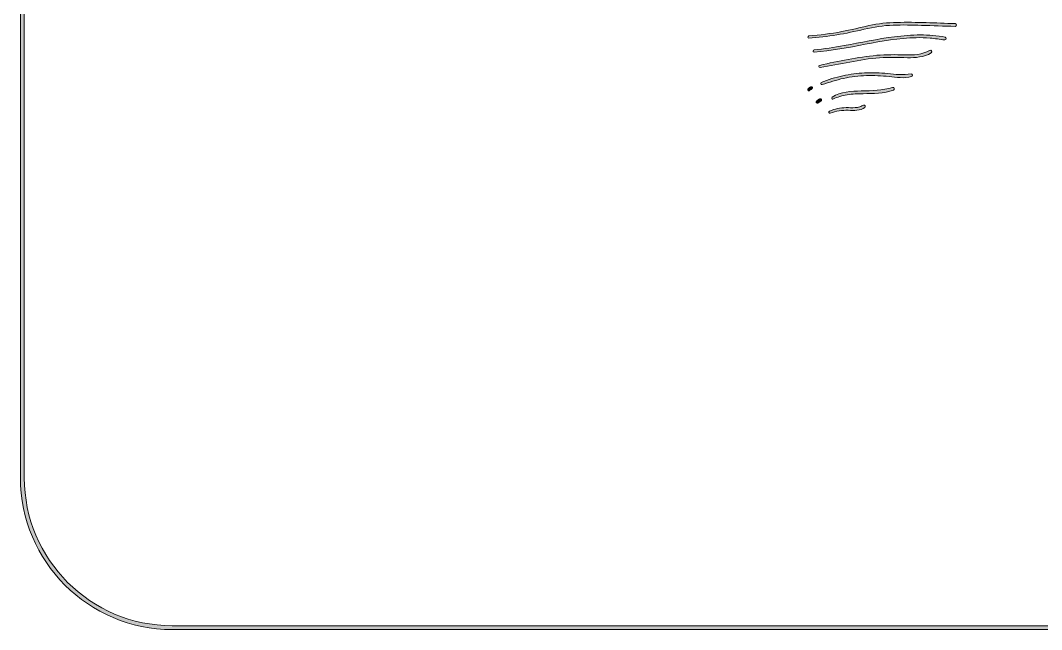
# Model space of a CAD drawing. Header units: millimetres. Extents: x 136 to 303, y 27 to 260.
# Drawn here: x 136 to 205.1, y 27.1 to 68.3 of the extents above; entities that cross this region are included whole.
import ezdxf

# ---------------------------------------------------------------- set-up
doc = ezdxf.new("R2010")
doc.units = ezdxf.units.MM
doc.header["$MEASUREMENT"] = 0
doc.layers.add('Layer 8', color=7, linetype='Continuous', lineweight=0)

msp = doc.modelspace()

# ---------------------------------------------------------------- hatches: boundary and pattern name
at = {"layer": 'Layer 8', "true_color": 0x222323, "transparency": 33554687}
h = msp.add_hatch(color=250, dxfattribs=at)
h.dxf.hatch_style = 2
edge = h.paths.add_edge_path()
edge.add_spline(control_points=[(303.08, 37.385), (303.08, 31.872), (298.594, 27.386), (293.081, 27.386), (293.081, 27.386), (146.269, 27.386), (146.269, 27.386), (140.755, 27.386), (136.27, 31.872), (136.27, 37.385), (136.27, 37.385), (136.27, 249.966), (136.27, 249.966), (136.27, 255.48), (140.755, 259.965), (146.269, 259.965), (146.269, 259.965), (293.081, 259.965), (293.081, 259.965), (298.594, 259.965), (303.08, 255.48), (303.08, 249.966), (303.08, 249.966), (303.08, 37.385), (303.08, 37.385)], knot_values=[0, 0, 0, 0, 1, 1, 1, 2, 2, 2, 3, 3, 3, 4, 4, 4, 5, 5, 5, 6, 6, 6, 7, 7, 7, 8, 8, 8, 8], degree=3, periodic=0)
edge = h.paths.add_edge_path()
edge.add_spline(control_points=[(293.081, 260.228), (293.081, 260.228), (146.269, 260.228), (146.269, 260.228), (140.611, 260.228), (136.007, 255.625), (136.007, 249.966), (136.007, 249.966), (136.007, 37.385), (136.007, 37.385), (136.007, 31.727), (140.611, 27.124), (146.269, 27.124), (146.269, 27.124), (293.081, 27.124), (293.081, 27.124), (298.739, 27.124), (303.342, 31.727), (303.342, 37.385), (303.342, 37.385), (303.342, 249.966), (303.342, 249.966), (303.342, 255.625), (298.739, 260.228), (293.081, 260.228)], knot_values=[0, 0, 0, 0, 1, 1, 1, 2, 2, 2, 3, 3, 3, 4, 4, 4, 5, 5, 5, 6, 6, 6, 7, 7, 7, 8, 8, 8, 8], degree=3, periodic=0)
h = msp.add_hatch(color=250, dxfattribs=at)
h.dxf.hatch_style = 2
edge = h.paths.add_edge_path()
edge.add_spline(control_points=[(199.222, 68.101), (197.915, 68.136), (196.602, 68.212), (195.295, 68.181), (194.655, 68.165), (194.019, 68.104), (193.393, 67.966), (192.782, 67.831), (192.179, 67.67), (191.563, 67.556), (190.823, 67.42), (190.077, 67.326), (189.327, 67.265), (189.239, 67.257), (189.237, 67.12), (189.327, 67.125), (190.599, 67.196), (191.841, 67.421), (193.078, 67.718), (193.726, 67.873), (194.375, 67.969), (195.041, 67.995), (195.678, 68.02), (196.315, 67.998), (196.951, 67.979), (197.708, 67.957), (198.465, 67.934), (199.222, 67.912), (199.343, 67.908), (199.343, 68.097), (199.222, 68.101)], knot_values=[0, 0, 0, 0, 1, 1, 1, 2, 2, 2, 3, 3, 3, 4, 4, 4, 5, 5, 5, 6, 6, 6, 7, 7, 7, 8, 8, 8, 9, 9, 9, 10, 10, 10, 10], degree=3, periodic=0)
h = msp.add_hatch(color=250, dxfattribs=at)
h.dxf.hatch_style = 2
edge = h.paths.add_edge_path()
edge.add_spline(control_points=[(198.55, 67.174), (198.287, 67.256), (197.992, 67.274), (197.719, 67.298), (197.439, 67.322), (197.157, 67.333), (196.875, 67.333), (196.287, 67.333), (195.7, 67.285), (195.117, 67.211), (193.974, 67.067), (192.848, 66.817), (191.714, 66.613), (191.042, 66.492), (190.367, 66.39), (189.686, 66.32), (189.596, 66.311), (189.593, 66.171), (189.686, 66.177), (192.013, 66.321), (194.254, 67.105), (196.592, 67.148), (196.906, 67.153), (197.22, 67.146), (197.532, 67.123), (197.866, 67.099), (198.194, 67.025), (198.526, 67.002), (198.628, 66.994), (198.641, 67.146), (198.55, 67.174)], knot_values=[0, 0, 0, 0, 1, 1, 1, 2, 2, 2, 3, 3, 3, 4, 4, 4, 5, 5, 5, 6, 6, 6, 7, 7, 7, 8, 8, 8, 9, 9, 9, 10, 10, 10, 10], degree=3, periodic=0)
h = msp.add_hatch(color=250, dxfattribs=at)
h.dxf.hatch_style = 2
edge = h.paths.add_edge_path()
edge.add_spline(control_points=[(197.5, 66.284), (196.985, 65.995), (196.415, 65.971), (195.837, 65.987), (195.195, 66.005), (194.561, 66.013), (193.921, 65.955), (193.276, 65.896), (192.634, 65.796), (191.997, 65.677), (191.349, 65.555), (190.696, 65.432), (190.056, 65.273), (189.964, 65.25), (190.005, 65.118), (190.095, 65.132), (191.438, 65.346), (192.752, 65.685), (194.112, 65.787), (194.744, 65.834), (195.369, 65.805), (196.001, 65.795), (196.543, 65.786), (197.124, 65.823), (197.596, 66.12), (197.699, 66.185), (197.605, 66.348), (197.5, 66.284)], knot_values=[0, 0, 0, 0, 1, 1, 1, 2, 2, 2, 3, 3, 3, 4, 4, 4, 5, 5, 5, 6, 6, 6, 7, 7, 7, 8, 8, 8, 9, 9, 9, 9], degree=3, periodic=0)
h = msp.add_hatch(color=250, dxfattribs=at)
h.dxf.hatch_style = 2
edge = h.paths.add_edge_path()
edge.add_spline(control_points=[(196.243, 64.695), (195.973, 64.68), (195.712, 64.644), (195.44, 64.655), (195.179, 64.666), (194.92, 64.694), (194.661, 64.72), (194.142, 64.771), (193.624, 64.794), (193.104, 64.766), (192.61, 64.739), (192.119, 64.674), (191.636, 64.568), (191.146, 64.462), (190.621, 64.335), (190.17, 64.11), (190.098, 64.074), (190.148, 63.959), (190.225, 63.98), (190.714, 64.119), (191.183, 64.295), (191.683, 64.398), (192.191, 64.502), (192.708, 64.565), (193.225, 64.584), (193.737, 64.603), (194.245, 64.571), (194.754, 64.518), (195.234, 64.468), (195.795, 64.376), (196.267, 64.516), (196.363, 64.544), (196.349, 64.701), (196.243, 64.695)], knot_values=[0, 0, 0, 0, 1, 1, 1, 2, 2, 2, 3, 3, 3, 4, 4, 4, 5, 5, 5, 6, 6, 6, 7, 7, 7, 8, 8, 8, 9, 9, 9, 10, 10, 10, 11, 11, 11, 11], degree=3, periodic=0)
h = msp.add_hatch(color=250, dxfattribs=at)
h.dxf.hatch_style = 2
edge = h.paths.add_edge_path()
edge.add_spline(control_points=[(189.529, 63.826), (189.511, 63.829), (189.496, 63.832), (189.478, 63.826), (189.473, 63.824), (189.468, 63.823), (189.463, 63.821), (189.449, 63.815), (189.434, 63.809), (189.42, 63.802), (189.402, 63.793), (189.385, 63.782), (189.369, 63.77), (189.326, 63.739), (189.29, 63.704), (189.265, 63.657), (189.247, 63.624), (189.254, 63.584), (189.284, 63.562), (189.296, 63.552), (189.312, 63.545), (189.329, 63.546), (189.347, 63.547), (189.369, 63.552), (189.381, 63.567), (189.4, 63.591), (189.423, 63.614), (189.447, 63.634), (189.467, 63.648), (189.487, 63.66), (189.51, 63.67), (189.511, 63.671), (189.513, 63.671), (189.515, 63.672), (189.533, 63.678), (189.548, 63.685), (189.562, 63.699), (189.582, 63.718), (189.589, 63.747), (189.582, 63.773), (189.575, 63.797), (189.554, 63.822), (189.529, 63.826)], knot_values=[0, 0, 0, 0, 1, 1, 1, 2, 2, 2, 3, 3, 3, 4, 4, 4, 5, 5, 5, 6, 6, 6, 7, 7, 7, 8, 8, 8, 9, 9, 9, 10, 10, 10, 11, 11, 11, 12, 12, 12, 13, 13, 13, 14, 14, 14, 14], degree=3, periodic=0)
h = msp.add_hatch(color=250, dxfattribs=at)
h.dxf.hatch_style = 2
edge = h.paths.add_edge_path()
edge.add_spline(control_points=[(194.999, 63.785), (194.297, 63.576), (193.595, 63.566), (192.869, 63.546), (192.215, 63.528), (191.472, 63.498), (190.905, 63.133), (190.84, 63.091), (190.881, 62.968), (190.961, 63.001), (191.275, 63.129), (191.587, 63.235), (191.923, 63.286), (192.281, 63.342), (192.645, 63.352), (193.006, 63.359), (193.68, 63.373), (194.411, 63.352), (195.049, 63.603), (195.159, 63.646), (195.118, 63.82), (194.999, 63.785)], knot_values=[0, 0, 0, 0, 1, 1, 1, 2, 2, 2, 3, 3, 3, 4, 4, 4, 5, 5, 5, 6, 6, 6, 7, 7, 7, 7], degree=3, periodic=0)
h = msp.add_hatch(color=250, dxfattribs=at)
h.dxf.hatch_style = 2
edge = h.paths.add_edge_path()
edge.add_spline(control_points=[(190.147, 63.01), (190.132, 63.02), (190.104, 63.025), (190.087, 63.018), (190.071, 63.012), (190.057, 63.005), (190.043, 62.996), (190.034, 62.99), (190.024, 62.984), (190.015, 62.977), (189.997, 62.964), (189.979, 62.951), (189.961, 62.938), (189.921, 62.908), (189.883, 62.876), (189.845, 62.844), (189.832, 62.833), (189.823, 62.808), (189.823, 62.791), (189.824, 62.775), (189.829, 62.76), (189.839, 62.747), (189.861, 62.718), (189.903, 62.708), (189.934, 62.728), (189.972, 62.751), (190.009, 62.773), (190.045, 62.798), (190.063, 62.811), (190.08, 62.823), (190.098, 62.836), (190.12, 62.851), (190.145, 62.868), (190.162, 62.889), (190.174, 62.902), (190.181, 62.915), (190.184, 62.933), (190.186, 62.95), (190.184, 62.968), (190.175, 62.983), (190.167, 62.994), (190.158, 63.003), (190.147, 63.01)], knot_values=[0, 0, 0, 0, 1, 1, 1, 2, 2, 2, 3, 3, 3, 4, 4, 4, 5, 5, 5, 6, 6, 6, 7, 7, 7, 8, 8, 8, 9, 9, 9, 10, 10, 10, 11, 11, 11, 12, 12, 12, 13, 13, 13, 14, 14, 14, 14], degree=3, periodic=0)
h = msp.add_hatch(color=250, dxfattribs=at)
h.dxf.hatch_style = 2
edge = h.paths.add_edge_path()
edge.add_spline(control_points=[(193.037, 62.588), (192.947, 62.555), (192.865, 62.505), (192.773, 62.475), (192.67, 62.442), (192.565, 62.423), (192.458, 62.416), (192.256, 62.404), (192.054, 62.423), (191.853, 62.419), (191.463, 62.413), (191.071, 62.346), (190.719, 62.174), (190.647, 62.139), (190.698, 62.013), (190.774, 62.043), (191.167, 62.2), (191.58, 62.248), (192, 62.236), (192.365, 62.225), (192.824, 62.181), (193.125, 62.438), (193.192, 62.495), (193.12, 62.618), (193.037, 62.588)], knot_values=[0, 0, 0, 0, 1, 1, 1, 2, 2, 2, 3, 3, 3, 4, 4, 4, 5, 5, 5, 6, 6, 6, 7, 7, 7, 8, 8, 8, 8], degree=3, periodic=0)

# ---------------------------------------------------------------- linework, layer by layer
at = {"layer": 'Layer 8'}
for points, knots in [([(293.081, 260.228), (293.081, 260.228), (146.269, 260.228), (146.269, 260.228), (140.611, 260.228), (136.007, 255.625), (136.007, 249.966), (136.007, 249.966), (136.007, 37.385), (136.007, 37.385), (136.007, 31.727), (140.611, 27.124), (146.269, 27.124), (146.269, 27.124), (293.081, 27.124), (293.081, 27.124), (298.739, 27.124), (303.342, 31.727), (303.342, 37.385), (303.342, 37.385), (303.342, 249.966), (303.342, 249.966), (303.342, 255.625), (298.739, 260.228), (293.081, 260.228)], [0, 0, 0, 0, 1, 1, 1, 2, 2, 2, 3, 3, 3, 4, 4, 4, 5, 5, 5, 6, 6, 6, 7, 7, 7, 8, 8, 8, 8]), ([(303.08, 37.385), (303.08, 31.872), (298.594, 27.386), (293.081, 27.386), (293.081, 27.386), (146.269, 27.386), (146.269, 27.386), (140.755, 27.386), (136.27, 31.872), (136.27, 37.385), (136.27, 37.385), (136.27, 249.966), (136.27, 249.966), (136.27, 255.48), (140.755, 259.965), (146.269, 259.965), (146.269, 259.965), (293.081, 259.965), (293.081, 259.965), (298.594, 259.965), (303.08, 255.48), (303.08, 249.966), (303.08, 249.966), (303.08, 37.385), (303.08, 37.385)], [0, 0, 0, 0, 1, 1, 1, 2, 2, 2, 3, 3, 3, 4, 4, 4, 5, 5, 5, 6, 6, 6, 7, 7, 7, 8, 8, 8, 8]), ([(199.222, 68.101), (197.915, 68.136), (196.602, 68.212), (195.295, 68.181), (194.655, 68.165), (194.019, 68.104), (193.393, 67.966), (192.782, 67.831), (192.179, 67.67), (191.563, 67.556), (190.823, 67.42), (190.077, 67.326), (189.327, 67.265), (189.239, 67.257), (189.237, 67.12), (189.327, 67.125), (190.599, 67.196), (191.841, 67.421), (193.078, 67.718), (193.726, 67.873), (194.375, 67.969), (195.041, 67.995), (195.678, 68.02), (196.315, 67.998), (196.951, 67.979), (197.708, 67.957), (198.465, 67.934), (199.222, 67.912), (199.343, 67.908), (199.343, 68.097), (199.222, 68.101)], [0, 0, 0, 0, 1, 1, 1, 2, 2, 2, 3, 3, 3, 4, 4, 4, 5, 5, 5, 6, 6, 6, 7, 7, 7, 8, 8, 8, 9, 9, 9, 10, 10, 10, 10]), ([(198.55, 67.174), (198.287, 67.256), (197.992, 67.274), (197.719, 67.298), (197.439, 67.322), (197.157, 67.333), (196.875, 67.333), (196.287, 67.333), (195.7, 67.285), (195.117, 67.211), (193.974, 67.067), (192.848, 66.817), (191.714, 66.613), (191.042, 66.492), (190.367, 66.39), (189.686, 66.32), (189.596, 66.311), (189.593, 66.171), (189.686, 66.177), (192.013, 66.321), (194.254, 67.105), (196.592, 67.148), (196.906, 67.153), (197.22, 67.146), (197.532, 67.123), (197.866, 67.099), (198.194, 67.025), (198.526, 67.002), (198.628, 66.994), (198.641, 67.146), (198.55, 67.174)], [0, 0, 0, 0, 1, 1, 1, 2, 2, 2, 3, 3, 3, 4, 4, 4, 5, 5, 5, 6, 6, 6, 7, 7, 7, 8, 8, 8, 9, 9, 9, 10, 10, 10, 10]), ([(197.5, 66.284), (196.985, 65.995), (196.415, 65.971), (195.837, 65.987), (195.195, 66.005), (194.561, 66.013), (193.921, 65.955), (193.276, 65.896), (192.634, 65.796), (191.997, 65.677), (191.349, 65.555), (190.696, 65.432), (190.056, 65.273), (189.964, 65.25), (190.005, 65.118), (190.095, 65.132), (191.438, 65.346), (192.752, 65.685), (194.112, 65.787), (194.744, 65.834), (195.369, 65.805), (196.001, 65.795), (196.543, 65.786), (197.124, 65.823), (197.596, 66.12), (197.699, 66.185), (197.605, 66.348), (197.5, 66.284)], [0, 0, 0, 0, 1, 1, 1, 2, 2, 2, 3, 3, 3, 4, 4, 4, 5, 5, 5, 6, 6, 6, 7, 7, 7, 8, 8, 8, 9, 9, 9, 9]), ([(196.243, 64.695), (195.973, 64.68), (195.712, 64.644), (195.44, 64.655), (195.179, 64.666), (194.92, 64.694), (194.661, 64.72), (194.142, 64.771), (193.624, 64.794), (193.104, 64.766), (192.61, 64.739), (192.119, 64.674), (191.636, 64.568), (191.146, 64.462), (190.621, 64.335), (190.17, 64.11), (190.098, 64.074), (190.148, 63.959), (190.225, 63.98), (190.714, 64.119), (191.183, 64.295), (191.683, 64.398), (192.191, 64.502), (192.708, 64.565), (193.225, 64.584), (193.737, 64.603), (194.245, 64.571), (194.754, 64.518), (195.234, 64.468), (195.795, 64.376), (196.267, 64.516), (196.363, 64.544), (196.349, 64.701), (196.243, 64.695)], [0, 0, 0, 0, 1, 1, 1, 2, 2, 2, 3, 3, 3, 4, 4, 4, 5, 5, 5, 6, 6, 6, 7, 7, 7, 8, 8, 8, 9, 9, 9, 10, 10, 10, 11, 11, 11, 11]), ([(189.529, 63.826), (189.511, 63.829), (189.496, 63.832), (189.478, 63.826), (189.473, 63.824), (189.468, 63.823), (189.463, 63.821), (189.449, 63.815), (189.434, 63.809), (189.42, 63.802), (189.402, 63.793), (189.385, 63.782), (189.369, 63.77), (189.326, 63.739), (189.29, 63.704), (189.265, 63.657), (189.247, 63.624), (189.254, 63.584), (189.284, 63.562), (189.296, 63.552), (189.312, 63.545), (189.329, 63.546), (189.347, 63.547), (189.369, 63.552), (189.381, 63.567), (189.4, 63.591), (189.423, 63.614), (189.447, 63.634), (189.467, 63.648), (189.487, 63.66), (189.51, 63.67), (189.511, 63.671), (189.513, 63.671), (189.515, 63.672), (189.533, 63.678), (189.548, 63.685), (189.562, 63.699), (189.582, 63.718), (189.589, 63.747), (189.582, 63.773), (189.575, 63.797), (189.554, 63.822), (189.529, 63.826)], [0, 0, 0, 0, 1, 1, 1, 2, 2, 2, 3, 3, 3, 4, 4, 4, 5, 5, 5, 6, 6, 6, 7, 7, 7, 8, 8, 8, 9, 9, 9, 10, 10, 10, 11, 11, 11, 12, 12, 12, 13, 13, 13, 14, 14, 14, 14]), ([(194.999, 63.785), (194.297, 63.576), (193.595, 63.566), (192.869, 63.546), (192.215, 63.528), (191.472, 63.498), (190.905, 63.133), (190.84, 63.091), (190.881, 62.968), (190.961, 63.001), (191.275, 63.129), (191.587, 63.235), (191.923, 63.286), (192.281, 63.342), (192.645, 63.352), (193.006, 63.359), (193.68, 63.373), (194.411, 63.352), (195.049, 63.603), (195.159, 63.646), (195.118, 63.82), (194.999, 63.785)], [0, 0, 0, 0, 1, 1, 1, 2, 2, 2, 3, 3, 3, 4, 4, 4, 5, 5, 5, 6, 6, 6, 7, 7, 7, 7]), ([(190.147, 63.01), (190.132, 63.02), (190.104, 63.025), (190.087, 63.018), (190.071, 63.012), (190.057, 63.005), (190.043, 62.996), (190.034, 62.99), (190.024, 62.984), (190.015, 62.977), (189.997, 62.964), (189.979, 62.951), (189.961, 62.938), (189.921, 62.908), (189.883, 62.876), (189.845, 62.844), (189.832, 62.833), (189.823, 62.808), (189.823, 62.791), (189.824, 62.775), (189.829, 62.76), (189.839, 62.747), (189.861, 62.718), (189.903, 62.708), (189.934, 62.728), (189.972, 62.751), (190.009, 62.773), (190.045, 62.798), (190.063, 62.811), (190.08, 62.823), (190.098, 62.836), (190.12, 62.851), (190.145, 62.868), (190.162, 62.889), (190.174, 62.902), (190.181, 62.915), (190.184, 62.933), (190.186, 62.95), (190.184, 62.968), (190.175, 62.983), (190.167, 62.994), (190.158, 63.003), (190.147, 63.01)], [0, 0, 0, 0, 1, 1, 1, 2, 2, 2, 3, 3, 3, 4, 4, 4, 5, 5, 5, 6, 6, 6, 7, 7, 7, 8, 8, 8, 9, 9, 9, 10, 10, 10, 11, 11, 11, 12, 12, 12, 13, 13, 13, 14, 14, 14, 14]), ([(193.037, 62.588), (192.947, 62.555), (192.865, 62.505), (192.773, 62.475), (192.67, 62.442), (192.565, 62.423), (192.458, 62.416), (192.256, 62.404), (192.054, 62.423), (191.853, 62.419), (191.463, 62.413), (191.071, 62.346), (190.719, 62.174), (190.647, 62.139), (190.698, 62.013), (190.774, 62.043), (191.167, 62.2), (191.58, 62.248), (192, 62.236), (192.365, 62.225), (192.824, 62.181), (193.125, 62.438), (193.192, 62.495), (193.12, 62.618), (193.037, 62.588)], [0, 0, 0, 0, 1, 1, 1, 2, 2, 2, 3, 3, 3, 4, 4, 4, 5, 5, 5, 6, 6, 6, 7, 7, 7, 8, 8, 8, 8])]:
    msp.add_open_spline(points, degree=3, knots=knots, dxfattribs=at)

doc.saveas('drawing.dxf')
